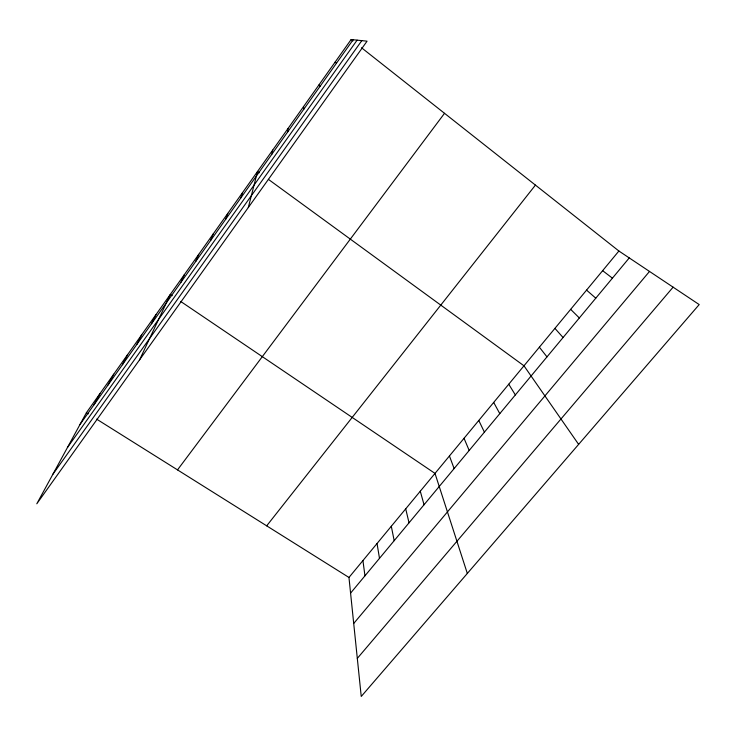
<?xml version="1.0" encoding="UTF-8"?>
<svg xmlns="http://www.w3.org/2000/svg" width="736" height="736" viewBox="0 0 736 736"><rect width="100%" height="100%" fill="white"/><g stroke="black" fill="none" stroke-linecap="round" stroke-linejoin="round"><path stroke-width="1.1" d="M287.84 131.726L288.006 128.515M272.007 154.026L272.688 150.107M248.299 207.534L257.554 171.442L259.357 172.767M240.92 197.818L242.595 192.538M225.658 219.319L227.801 213.385M210.57 240.571L213.182 233.993M195.656 261.565L198.729 254.371M180.927 282.32L184.442 274.51M139.592 359.812L170.32 294.428L172.196 295.697M151.533 323.72L155.931 314.714M136.887 344.356L141.698 334.76M122.406 364.752L127.641 354.586M108.1 384.91L113.74 374.182M93.96 404.828L99.995 393.567M86.406 412.721L36.8 503.792L367.062 41.17L351.118 39.542L86.406 412.721L88.265 413.89M79.976 424.525L353.133 39.744M67.436 447.552L357.116 40.158M52.863 474.306L361.808 40.636M177.514 469.89L444.526 113.307M266.68 525.835L535.431 185.104M348.965 577.466L618.893 251.013L699.2 304.575L361.238 696.458L348.965 577.466L96.637 419.143M350.584 593.115L629.252 257.922M353.712 623.466L649.511 271.437M357.31 658.38L673.109 287.169M180.651 301.42L435.004 473.414L467.323 573.445M335.055 62.183L336.508 63.167M268.392 179.354L523.977 365.801L578.634 444.378M602.637 270.673L612.416 278.162M351.118 39.542L352.857 40.912M361.542 47.776L618.893 251.013M586.555 290.122L595.783 298.181M570.658 309.35L579.333 317.961M554.926 328.376L563.068 337.53M539.368 347.19L546.986 356.877M508.751 384.22L515.347 394.928M493.69 402.436L499.79 413.641M319.185 84.557L320.086 86.305M478.786 420.468L484.398 432.152M464.039 438.297L469.182 450.46M449.438 455.952L454.121 468.574M420.284 491.216L424.046 504.749M405.711 508.834L409.032 522.808M391.304 526.268L394.183 540.675M377.044 543.508L379.491 558.339M303.499 106.665L303.858 109.158M362.931 560.574L364.955 575.819"/></g></svg>
